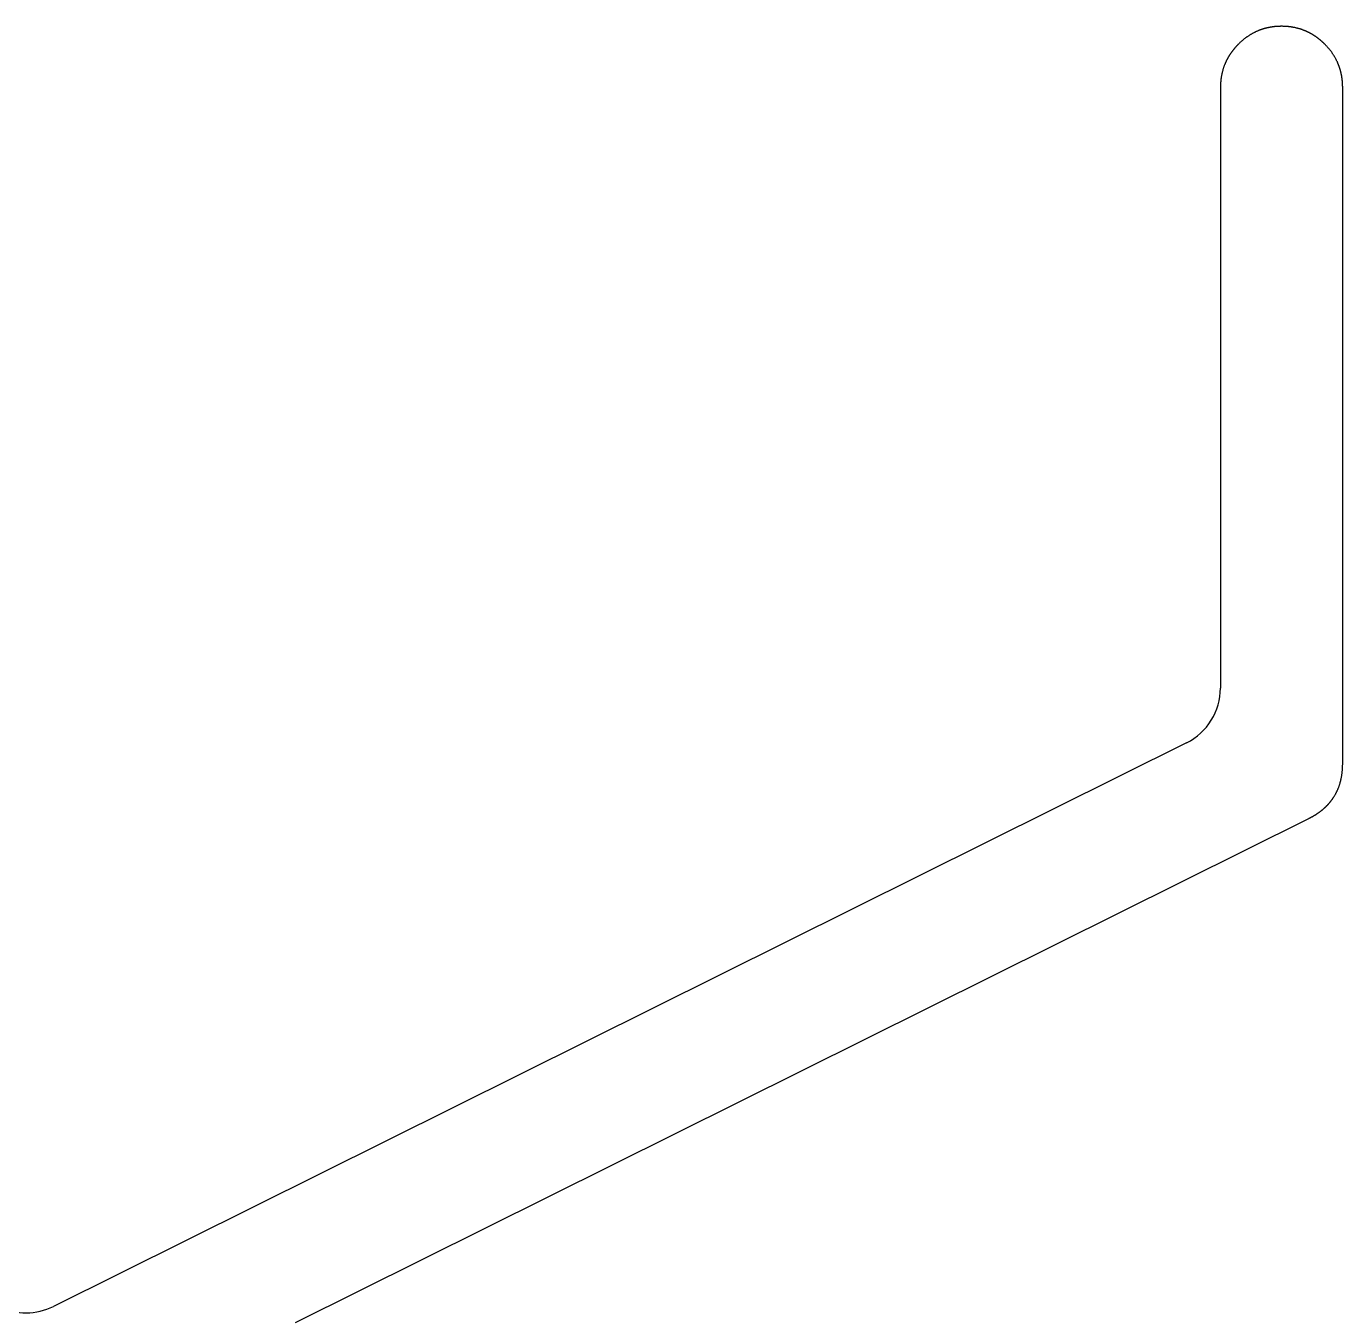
# Model space of a CAD drawing. Extents: x -174 to 104, y -42 to 61.
# Drawn here: x -35 to -13.46, y -23.52 to -2.38 of the extents above; entities that cross this region are included whole.
import ezdxf

# ---------------------------------------------------------------- set-up
doc = ezdxf.new("R2010")
doc.units = 0
doc.layers.add('BLACK', color=7, linetype='CONTINUOUS')

msp = doc.modelspace()

# ---------------------------------------------------------------- linework, layer by layer
at = {"layer": 'BLACK', "linetype": 'CONTINUOUS'}
for p, q in [((-15.063877, -2.58394), (-15.071035, -2.58953)), ((-15.056696, -2.578432), (-15.063877, -2.58394)), ((-15.049492, -2.573008), (-15.056696, -2.578432)), ((-15.042264, -2.567665), (-15.049492, -2.573008)), ((-15.035012, -2.562404), (-15.042264, -2.567665)), ((-15.027736, -2.557225), (-15.035012, -2.562404)), ((-15.020436, -2.552126), (-15.027736, -2.557225)), ((-15.013112, -2.547107), (-15.020436, -2.552126)), ((-15.005763, -2.542168), (-15.013112, -2.547107)), ((-14.99839, -2.537309), (-15.005763, -2.542168)), ((-14.990991, -2.532529), (-14.99839, -2.537309)), ((-14.983567, -2.527828), (-14.990991, -2.532529)), ((-14.976118, -2.523205), (-14.983567, -2.527828)), ((-14.968643, -2.518661), (-14.976118, -2.523205)), ((-14.961142, -2.514193), (-14.968643, -2.518661)), ((-14.953615, -2.509804), (-14.961142, -2.514193)), ((-14.946062, -2.505491), (-14.953615, -2.509804)), ((-14.938482, -2.501255), (-14.946062, -2.505491)), ((-14.930874, -2.497095), (-14.938482, -2.501255)), ((-14.92324, -2.493012), (-14.930874, -2.497095)), ((-14.915577, -2.489005), (-14.92324, -2.493012)), ((-14.907887, -2.485073), (-14.915577, -2.489005)), ((-14.900169, -2.481216), (-14.907887, -2.485073)), ((-14.892423, -2.477435), (-14.900169, -2.481216)), ((-14.884647, -2.473728), (-14.892423, -2.477435)), ((-14.876843, -2.470097), (-14.884647, -2.473728)), ((-14.869009, -2.466539), (-14.876843, -2.470097)), ((-14.861145, -2.463056), (-14.869009, -2.466539)), ((-14.853251, -2.459648), (-14.861145, -2.463056)), ((-14.845327, -2.456313), (-14.853251, -2.459648)), ((-14.841353, -2.454673), (-14.845327, -2.456313)), ((-14.837372, -2.453052), (-14.841353, -2.454673)), ((-14.833383, -2.451449), (-14.837372, -2.453052)), ((-14.829386, -2.449865), (-14.833383, -2.451449)), ((-14.825381, -2.448299), (-14.829386, -2.449865)), ((-14.821369, -2.446751), (-14.825381, -2.448299)), ((-14.817348, -2.445222), (-14.821369, -2.446751)), ((-14.813319, -2.443711), (-14.817348, -2.445222)), ((-14.809282, -2.442219), (-14.813319, -2.443711)), ((-14.805238, -2.440745), (-14.809282, -2.442219)), ((-14.801185, -2.439289), (-14.805238, -2.440745)), ((-14.797124, -2.437851), (-14.801185, -2.439289)), ((-14.793054, -2.436432), (-14.797124, -2.437851)), ((-14.788977, -2.435031), (-14.793054, -2.436432)), ((-14.784891, -2.433648), (-14.788977, -2.435031)), ((-14.780797, -2.432284), (-14.784891, -2.433648)), ((-14.776694, -2.430938), (-14.780797, -2.432284)), ((-14.772583, -2.42961), (-14.776694, -2.430938)), ((-14.768463, -2.428301), (-14.772583, -2.42961)), ((-14.764335, -2.42701), (-14.768463, -2.428301)), ((-14.760198, -2.425737), (-14.764335, -2.42701)), ((-14.756053, -2.424482), (-14.760198, -2.425737)), ((-14.751898, -2.423246), (-14.756053, -2.424482)), ((-14.747735, -2.422028), (-14.751898, -2.423246)), ((-14.743563, -2.420828), (-14.747735, -2.422028)), ((-14.739383, -2.419647), (-14.743563, -2.420828)), ((-14.735193, -2.418483), (-14.739383, -2.419647)), ((-14.730995, -2.417338), (-14.735193, -2.418483)), ((-14.726786, -2.416212), (-14.730995, -2.417338)), ((-14.72257, -2.415103), (-14.726786, -2.416212)), ((-14.718344, -2.414013), (-14.72257, -2.415103)), ((-14.71411, -2.412942), (-14.718344, -2.414013)), ((-14.709865, -2.411888), (-14.71411, -2.412942)), ((-14.705612, -2.410853), (-14.709865, -2.411888)), ((-14.701349, -2.409836), (-14.705612, -2.410853)), ((-14.697077, -2.408838), (-14.701349, -2.409836)), ((-14.692795, -2.407858), (-14.697077, -2.408838)), ((-14.688505, -2.406896), (-14.692795, -2.407858)), ((-14.684203, -2.405953), (-14.688505, -2.406896)), ((-14.679894, -2.405028), (-14.684203, -2.405953)), ((-14.675573, -2.404122), (-14.679894, -2.405028)), ((-14.671244, -2.403234), (-14.675573, -2.404122)), ((-14.666904, -2.402364), (-14.671244, -2.403234)), ((-14.662556, -2.401513), (-14.666904, -2.402364)), ((-14.658196, -2.40068), (-14.662556, -2.401513)), ((-14.653828, -2.399866), (-14.658196, -2.40068)), ((-14.649448, -2.399071), (-14.653828, -2.399866)), ((-14.64506, -2.398294), (-14.649448, -2.399071)), ((-14.64066, -2.397535), (-14.64506, -2.398294)), ((-14.636251, -2.396795), (-14.64066, -2.397535)), ((-14.631831, -2.396074), (-14.636251, -2.396795)), ((-14.627402, -2.395371), (-14.631831, -2.396074)), ((-14.622961, -2.394687), (-14.627402, -2.395371)), ((-14.618512, -2.394022), (-14.622961, -2.394687)), ((-14.61405, -2.393375), (-14.618512, -2.394022)), ((-14.60958, -2.392747), (-14.61405, -2.393375)), ((-14.605096, -2.392138), (-14.60958, -2.392747)), ((-14.600605, -2.391548), (-14.605096, -2.392138)), ((-14.596101, -2.390976), (-14.600605, -2.391548)), ((-14.591588, -2.390423), (-14.596101, -2.390976)), ((-14.587062, -2.389889), (-14.591588, -2.390423)), ((-14.582528, -2.389375), (-14.587062, -2.389889)), ((-14.57798, -2.388878), (-14.582528, -2.389375)), ((-14.573424, -2.388401), (-14.57798, -2.388878)), ((-14.568854, -2.387943), (-14.573424, -2.388401)), ((-14.564276, -2.387504), (-14.568854, -2.387943)), ((-14.559684, -2.387084), (-14.564276, -2.387504)), ((-14.555084, -2.386684), (-14.559684, -2.387084)), ((-14.550469, -2.386302), (-14.555084, -2.386684)), ((-14.545846, -2.385939), (-14.550469, -2.386302)), ((-14.541209, -2.385596), (-14.545846, -2.385939)), ((-14.536564, -2.385272), (-14.541209, -2.385596)), ((-14.531903, -2.384967), (-14.536564, -2.385272)), ((-14.527235, -2.384682), (-14.531903, -2.384967)), ((-14.522551, -2.384416), (-14.527235, -2.384682)), ((-14.517859, -2.384169), (-14.522551, -2.384416)), ((-14.513152, -2.383942), (-14.517859, -2.384169)), ((-14.508437, -2.383734), (-14.513152, -2.383942)), ((-14.503706, -2.383546), (-14.508437, -2.383734)), ((-14.498967, -2.383378), (-14.503706, -2.383546)), ((-14.494212, -2.383229), (-14.498967, -2.383378)), ((-14.489449, -2.3831), (-14.494212, -2.383229)), ((-14.48467, -2.38299), (-14.489449, -2.3831)), ((-14.479883, -2.382901), (-14.48467, -2.38299)), ((-14.475079, -2.382831), (-14.479883, -2.382901)), ((-14.470268, -2.382781), (-14.475079, -2.382831)), ((-14.465439, -2.382751), (-14.470268, -2.382781)), ((-14.460603, -2.382741), (-14.465439, -2.382751)), ((-14.452611, -2.382768), (-14.460603, -2.382741)), ((-14.443003, -2.382874), (-14.452611, -2.382768)), ((-14.433444, -2.383059), (-14.443003, -2.382874)), ((-14.423933, -2.383322), (-14.433444, -2.383059)), ((-14.414469, -2.383664), (-14.423933, -2.383322)), ((-14.405053, -2.384084), (-14.414469, -2.383664)), ((-14.395683, -2.384582), (-14.405053, -2.384084)), ((-14.386359, -2.385157), (-14.395683, -2.384582)), ((-14.377081, -2.385809), (-14.386359, -2.385157)), ((-14.367848, -2.386538), (-14.377081, -2.385809)), ((-14.35866, -2.387344), (-14.367848, -2.386538)), ((-14.349516, -2.388225), (-14.35866, -2.387344)), ((-14.340416, -2.389183), (-14.349516, -2.388225)), ((-14.331359, -2.390216), (-14.340416, -2.389183)), ((-14.322344, -2.391324), (-14.331359, -2.390216)), ((-14.313372, -2.392508), (-14.322344, -2.391324)), ((-14.304442, -2.393766), (-14.313372, -2.392508)), ((-14.295553, -2.395099), (-14.304442, -2.393766)), ((-14.286705, -2.396507), (-14.295553, -2.395099)), ((-14.277898, -2.397989), (-14.286705, -2.396507)), ((-14.269131, -2.399546), (-14.277898, -2.397989)), ((-14.260403, -2.401176), (-14.269131, -2.399546)), ((-14.251715, -2.40288), (-14.260403, -2.401176)), ((-14.243065, -2.404658), (-14.251715, -2.40288)), ((-14.234453, -2.40651), (-14.243065, -2.404658)), ((-14.22588, -2.408435), (-14.234453, -2.40651)), ((-14.217343, -2.410433), (-14.22588, -2.408435)), ((-14.208844, -2.412505), (-14.217343, -2.410433)), ((-14.200381, -2.414651), (-14.208844, -2.412505)), ((-14.191955, -2.416869), (-14.200381, -2.414651)), ((-14.183564, -2.419161), (-14.191955, -2.416869)), ((-14.175209, -2.421525), (-14.183564, -2.419161)), ((-14.166888, -2.423963), (-14.175209, -2.421525)), ((-14.158603, -2.426474), (-14.166888, -2.423963)), ((-14.150351, -2.429059), (-14.158603, -2.426474)), ((-14.142133, -2.431716), (-14.150351, -2.429059)), ((-14.133948, -2.434447), (-14.142133, -2.431716)), ((-14.125797, -2.437251), (-14.133948, -2.434447)), ((-14.117678, -2.440128), (-14.125797, -2.437251)), ((-14.109591, -2.443078), (-14.117678, -2.440128)), ((-14.101536, -2.446102), (-14.109591, -2.443078)), ((-14.093513, -2.4492), (-14.101536, -2.446102)), ((-14.085521, -2.452371), (-14.093513, -2.4492)), ((-14.07756, -2.455617), (-14.085521, -2.452371)), ((-14.073591, -2.457267), (-14.07756, -2.455617)), ((-14.069629, -2.458936), (-14.073591, -2.457267)), ((-14.065675, -2.460623), (-14.069629, -2.458936)), ((-14.061728, -2.462329), (-14.065675, -2.460623)), ((-14.057789, -2.464054), (-14.061728, -2.462329)), ((-14.053858, -2.465797), (-14.057789, -2.464054)), ((-14.049933, -2.467558), (-14.053858, -2.465797)), ((-14.046016, -2.469339), (-14.049933, -2.467558)), ((-14.042106, -2.471138), (-14.046016, -2.469339)), ((-14.038204, -2.472955), (-14.042106, -2.471138)), ((-14.034308, -2.474792), (-14.038204, -2.472955)), ((-14.030421, -2.476647), (-14.034308, -2.474792)), ((-14.026539, -2.478521), (-14.030421, -2.476647)), ((-14.022666, -2.480414), (-14.026539, -2.478521)), ((-14.018799, -2.482325), (-14.022666, -2.480414)), ((-14.014939, -2.484256), (-14.018799, -2.482325)), ((-14.011086, -2.486205), (-14.014939, -2.484256)), ((-14.00724, -2.488173), (-14.011086, -2.486205)), ((-14.003401, -2.49016), (-14.00724, -2.488173)), ((-13.999569, -2.492166), (-14.003401, -2.49016)), ((-13.995744, -2.494192), (-13.999569, -2.492166)), ((-13.991926, -2.496236), (-13.995744, -2.494192)), ((-13.988113, -2.498299), (-13.991926, -2.496236)), ((-13.984309, -2.500381), (-13.988113, -2.498299)), ((-13.98051, -2.502483), (-13.984309, -2.500381)), ((-13.976719, -2.504603), (-13.98051, -2.502483)), ((-13.972933, -2.506744), (-13.976719, -2.504603)), ((-13.969156, -2.508903), (-13.972933, -2.506744)), ((-13.965383, -2.511082), (-13.969156, -2.508903)), ((-13.961618, -2.513279), (-13.965383, -2.511082)), ((-13.957859, -2.515497), (-13.961618, -2.513279)), ((-13.954107, -2.517733), (-13.957859, -2.515497)), ((-13.950361, -2.51999), (-13.954107, -2.517733)), ((-13.946622, -2.522265), (-13.950361, -2.51999)), ((-13.942888, -2.524561), (-13.946622, -2.522265)), ((-13.939162, -2.526875), (-13.942888, -2.524561)), ((-13.93544, -2.52921), (-13.939162, -2.526875)), ((-13.931727, -2.531564), (-13.93544, -2.52921)), ((-13.928018, -2.533939), (-13.931727, -2.531564)), ((-13.924317, -2.536332), (-13.928018, -2.533939)), ((-13.920621, -2.538746), (-13.924317, -2.536332)), ((-13.916932, -2.541179), (-13.920621, -2.538746)), ((-13.913248, -2.543633), (-13.916932, -2.541179)), ((-13.909572, -2.546106), (-13.913248, -2.543633)), ((-13.9059, -2.5486), (-13.909572, -2.546106)), ((-13.902236, -2.551113), (-13.9059, -2.5486)), ((-13.898576, -2.553648), (-13.902236, -2.551113)), ((-13.894924, -2.556201), (-13.898576, -2.553648)), ((-13.891276, -2.558776), (-13.894924, -2.556201)), ((-13.887636, -2.56137), (-13.891276, -2.558776)), ((-13.884, -2.563986), (-13.887636, -2.56137)), ((-13.880372, -2.56662), (-13.884, -2.563986)), ((-13.876747, -2.569277), (-13.880372, -2.56662)), ((-13.873131, -2.571953), (-13.876747, -2.569277)), ((-13.869518, -2.57465), (-13.873131, -2.571953)), ((-13.865914, -2.577367), (-13.869518, -2.57465)), ((-13.862313, -2.580107), (-13.865914, -2.577367)), ((-13.85872, -2.582865), (-13.862313, -2.580107)), ((-13.85513, -2.585646), (-13.85872, -2.582865)), ((-15.274067, -2.798885), (-15.276724, -2.80251)), ((-15.271391, -2.795269), (-15.274067, -2.798885)), ((-15.268694, -2.791656), (-15.271391, -2.795269)), ((-15.265977, -2.788052), (-15.268694, -2.791656)), ((-15.263237, -2.784451), (-15.265977, -2.788052)), ((-15.260479, -2.780858), (-15.263237, -2.784451)), ((-15.257698, -2.777268), (-15.260479, -2.780858)), ((-15.254898, -2.773687), (-15.257698, -2.777268)), ((-15.252075, -2.770109), (-15.254898, -2.773687)), ((-15.249233, -2.766538), (-15.252075, -2.770109)), ((-15.246368, -2.762972), (-15.249233, -2.766538)), ((-15.243484, -2.759413), (-15.246368, -2.762972)), ((-15.240577, -2.755858), (-15.243484, -2.759413)), ((-15.23765, -2.75231), (-15.240577, -2.755858)), ((-15.2347, -2.748766), (-15.23765, -2.75231)), ((-15.23173, -2.74523), (-15.2347, -2.748766)), ((-15.228737, -2.741697), (-15.23173, -2.74523)), ((-15.225725, -2.738172), (-15.228737, -2.741697)), ((-15.222688, -2.73465), (-15.225725, -2.738172)), ((-15.219632, -2.731136), (-15.222688, -2.73465)), ((-15.216553, -2.727625), (-15.219632, -2.731136)), ((-15.213453, -2.724122), (-15.216553, -2.727625)), ((-15.21033, -2.720622), (-15.213453, -2.724122)), ((-15.207186, -2.71713), (-15.21033, -2.720622)), ((-15.204018, -2.713641), (-15.207186, -2.71713)), ((-15.200831, -2.71016), (-15.204018, -2.713641)), ((-15.197619, -2.706682), (-15.200831, -2.71016)), ((-15.194387, -2.703212), (-15.197619, -2.706682)), ((-15.19113, -2.699744), (-15.194387, -2.703212)), ((-15.187854, -2.696285), (-15.19113, -2.699744)), ((-15.184552, -2.692828), (-15.187854, -2.696285)), ((-15.18123, -2.68938), (-15.184552, -2.692828)), ((-15.177883, -2.685934), (-15.18123, -2.68938)), ((-15.174516, -2.682496), (-15.177883, -2.685934)), ((-15.171123, -2.679061), (-15.174516, -2.682496)), ((-15.16771, -2.675634), (-15.171123, -2.679061)), ((-15.16204, -2.670002), (-15.16771, -2.675634)), ((-15.155171, -2.663283), (-15.16204, -2.670002)), ((-15.148281, -2.656655), (-15.155171, -2.663283)), ((-15.141369, -2.650116), (-15.148281, -2.656655)), ((-15.134436, -2.643666), (-15.141369, -2.650116)), ((-15.12748, -2.637304), (-15.134436, -2.643666)), ((-15.120503, -2.631031), (-15.12748, -2.637304)), ((-15.113503, -2.624845), (-15.120503, -2.631031)), ((-15.106482, -2.618745), (-15.113503, -2.624845)), ((-15.099438, -2.612732), (-15.106482, -2.618745)), ((-15.092371, -2.606804), (-15.099438, -2.612732)), ((-15.085282, -2.600962), (-15.092371, -2.606804)), ((-15.07817, -2.595204), (-15.085282, -2.600962)), ((-15.071035, -2.58953), (-15.07817, -2.595204)), ((-13.851549, -2.588446), (-13.85513, -2.585646)), ((-13.847971, -2.591269), (-13.851549, -2.588446)), ((-13.8444, -2.594111), (-13.847971, -2.591269)), ((-13.840834, -2.596976), (-13.8444, -2.594111)), ((-13.837275, -2.59986), (-13.840834, -2.596976)), ((-13.83372, -2.602767), (-13.837275, -2.59986)), ((-13.830172, -2.605694), (-13.83372, -2.602767)), ((-13.826628, -2.608644), (-13.830172, -2.605694)), ((-13.823092, -2.611614), (-13.826628, -2.608644)), ((-13.819559, -2.614607), (-13.823092, -2.611614)), ((-13.816034, -2.617619), (-13.819559, -2.614607)), ((-13.812512, -2.620656), (-13.816034, -2.617619)), ((-13.808998, -2.623712), (-13.812512, -2.620656)), ((-13.805487, -2.626791), (-13.808998, -2.623712)), ((-13.801984, -2.629891), (-13.805487, -2.626791)), ((-13.798484, -2.633014), (-13.801984, -2.629891)), ((-13.794992, -2.636158), (-13.798484, -2.633014)), ((-13.791503, -2.639326), (-13.794992, -2.636158)), ((-13.788022, -2.642513), (-13.791503, -2.639326)), ((-13.784544, -2.645725), (-13.788022, -2.642513)), ((-13.781074, -2.648957), (-13.784544, -2.645725)), ((-13.777606, -2.652214), (-13.781074, -2.648957)), ((-13.774147, -2.65549), (-13.777606, -2.652214)), ((-13.77069, -2.658792), (-13.774147, -2.65549)), ((-13.767242, -2.662114), (-13.77069, -2.658792)), ((-13.763796, -2.665461), (-13.767242, -2.662114)), ((-13.760358, -2.668828), (-13.763796, -2.665461)), ((-13.756923, -2.672221), (-13.760358, -2.668828)), ((-13.753496, -2.675634), (-13.756923, -2.672221)), ((-13.747865, -2.681304), (-13.753496, -2.675634)), ((-13.741146, -2.688172), (-13.747865, -2.681304)), ((-13.734517, -2.695062), (-13.741146, -2.688172)), ((-13.727978, -2.701974), (-13.734517, -2.695062)), ((-13.721529, -2.708907), (-13.727978, -2.701974)), ((-13.715167, -2.715863), (-13.721529, -2.708907)), ((-13.708894, -2.72284), (-13.715167, -2.715863)), ((-13.702707, -2.72984), (-13.708894, -2.72284)), ((-13.696608, -2.736862), (-13.702707, -2.72984)), ((-13.690594, -2.743906), (-13.696608, -2.736862)), ((-13.684667, -2.750973), (-13.690594, -2.743906)), ((-13.678824, -2.758062), (-13.684667, -2.750973)), ((-13.673066, -2.765174), (-13.678824, -2.758062)), ((-13.667392, -2.772309), (-13.673066, -2.765174)), ((-13.661802, -2.779466), (-13.667392, -2.772309)), ((-13.656295, -2.786648), (-13.661802, -2.779466)), ((-13.65087, -2.793852), (-13.656295, -2.786648)), ((-13.645527, -2.80108), (-13.65087, -2.793852)), ((-15.390973, -3.007659), (-15.394144, -3.015651)), ((-15.387727, -2.999698), (-15.390973, -3.007659)), ((-15.386077, -2.995729), (-15.387727, -2.999698)), ((-15.384408, -2.991767), (-15.386077, -2.995729)), ((-15.382721, -2.987813), (-15.384408, -2.991767)), ((-15.381015, -2.983866), (-15.382721, -2.987813)), ((-15.37929, -2.979927), (-15.381015, -2.983866)), ((-15.377547, -2.975996), (-15.37929, -2.979927)), ((-15.375786, -2.972071), (-15.377547, -2.975996)), ((-15.374005, -2.968154), (-15.375786, -2.972071)), ((-15.372206, -2.964244), (-15.374005, -2.968154)), ((-15.370389, -2.960342), (-15.372206, -2.964244)), ((-15.368552, -2.956446), (-15.370389, -2.960342)), ((-15.366697, -2.952559), (-15.368552, -2.956446)), ((-15.364823, -2.948677), (-15.366697, -2.952559)), ((-15.36293, -2.944804), (-15.364823, -2.948677)), ((-15.361019, -2.940937), (-15.36293, -2.944804)), ((-15.359088, -2.937077), (-15.361019, -2.940937)), ((-15.357139, -2.933224), (-15.359088, -2.937077)), ((-15.355171, -2.929378), (-15.357139, -2.933224)), ((-15.353184, -2.925539), (-15.355171, -2.929378)), ((-15.351178, -2.921707), (-15.353184, -2.925539)), ((-15.349152, -2.917882), (-15.351178, -2.921707)), ((-15.347108, -2.914064), (-15.349152, -2.917882)), ((-15.345045, -2.910251), (-15.347108, -2.914064)), ((-15.342963, -2.906447), (-15.345045, -2.910251)), ((-15.340861, -2.902648), (-15.342963, -2.906447)), ((-15.338741, -2.898857), (-15.340861, -2.902648)), ((-15.3366, -2.895071), (-15.338741, -2.898857)), ((-15.334441, -2.891294), (-15.3366, -2.895071)), ((-15.332262, -2.887521), (-15.334441, -2.891294)), ((-15.330065, -2.883756), (-15.332262, -2.887521)), ((-15.327847, -2.879997), (-15.330065, -2.883756)), ((-15.325611, -2.876245), (-15.327847, -2.879997)), ((-15.323354, -2.872499), (-15.325611, -2.876245)), ((-15.321079, -2.86876), (-15.323354, -2.872499)), ((-15.318783, -2.865026), (-15.321079, -2.86876)), ((-15.316469, -2.8613), (-15.318783, -2.865026)), ((-15.314134, -2.857578), (-15.316469, -2.8613)), ((-15.31178, -2.853865), (-15.314134, -2.857578)), ((-15.309405, -2.850156), (-15.31178, -2.853865)), ((-15.307012, -2.846455), (-15.309405, -2.850156)), ((-15.304598, -2.842759), (-15.307012, -2.846455)), ((-15.302165, -2.83907), (-15.304598, -2.842759)), ((-15.299711, -2.835386), (-15.302165, -2.83907)), ((-15.297238, -2.83171), (-15.299711, -2.835386)), ((-15.294744, -2.828038), (-15.297238, -2.83171)), ((-15.292231, -2.824374), (-15.294744, -2.828038)), ((-15.289696, -2.820714), (-15.292231, -2.824374)), ((-15.287143, -2.817062), (-15.289696, -2.820714)), ((-15.284568, -2.813414), (-15.287143, -2.817062)), ((-15.281974, -2.809774), (-15.284568, -2.813414)), ((-15.279358, -2.806138), (-15.281974, -2.809774)), ((-15.276724, -2.80251), (-15.279358, -2.806138)), ((-13.640267, -2.808332), (-13.645527, -2.80108)), ((-13.635087, -2.815608), (-13.640267, -2.808332)), ((-13.629988, -2.822908), (-13.635087, -2.815608)), ((-13.624969, -2.830232), (-13.629988, -2.822908)), ((-13.620031, -2.837581), (-13.624969, -2.830232)), ((-13.615172, -2.844954), (-13.620031, -2.837581)), ((-13.610392, -2.852353), (-13.615172, -2.844954)), ((-13.60569, -2.859777), (-13.610392, -2.852353)), ((-13.601067, -2.867226), (-13.60569, -2.859777)), ((-13.596523, -2.874701), (-13.601067, -2.867226)), ((-13.592056, -2.882202), (-13.596523, -2.874701)), ((-13.587666, -2.889729), (-13.592056, -2.882202)), ((-13.583353, -2.897283), (-13.587666, -2.889729)), ((-13.579117, -2.904863), (-13.583353, -2.897283)), ((-13.574958, -2.91247), (-13.579117, -2.904863)), ((-13.570874, -2.920105), (-13.574958, -2.91247)), ((-13.566867, -2.927767), (-13.570874, -2.920105)), ((-13.562935, -2.935457), (-13.566867, -2.927767)), ((-13.559078, -2.943175), (-13.562935, -2.935457)), ((-13.555297, -2.950922), (-13.559078, -2.943175)), ((-13.55159, -2.958697), (-13.555297, -2.950922)), ((-13.547959, -2.966502), (-13.55159, -2.958697)), ((-13.544401, -2.974336), (-13.547959, -2.966502)), ((-13.540918, -2.982199), (-13.544401, -2.974336)), ((-13.53751, -2.990093), (-13.540918, -2.982199)), ((-13.534175, -2.998017), (-13.53751, -2.990093)), ((-13.532535, -3.001991), (-13.534175, -2.998017)), ((-13.530914, -3.005972), (-13.532535, -3.001991)), ((-13.529311, -3.009961), (-13.530914, -3.005972)), ((-13.527727, -3.013958), (-13.529311, -3.009961)), ((-13.526161, -3.017963), (-13.527727, -3.013958)), ((-15.449578, -3.22658), (-15.450836, -3.23551)), ((-15.448245, -3.217691), (-15.449578, -3.22658)), ((-15.446837, -3.208843), (-15.448245, -3.217691)), ((-15.445355, -3.200036), (-15.446837, -3.208843)), ((-15.443798, -3.191269), (-15.445355, -3.200036)), ((-15.442168, -3.182541), (-15.443798, -3.191269)), ((-15.440464, -3.173853), (-15.442168, -3.182541)), ((-15.438686, -3.165203), (-15.440464, -3.173853)), ((-15.436834, -3.156591), (-15.438686, -3.165203)), ((-15.434909, -3.148018), (-15.436834, -3.156591)), ((-15.432911, -3.139481), (-15.434909, -3.148018)), ((-15.430839, -3.130982), (-15.432911, -3.139481)), ((-15.428693, -3.122519), (-15.430839, -3.130982)), ((-15.426475, -3.114093), (-15.428693, -3.122519)), ((-15.424183, -3.105702), (-15.426475, -3.114093)), ((-15.421819, -3.097347), (-15.424183, -3.105702)), ((-15.419381, -3.089026), (-15.421819, -3.097347)), ((-15.41687, -3.080741), (-15.419381, -3.089026)), ((-15.414285, -3.072489), (-15.41687, -3.080741)), ((-15.411628, -3.064271), (-15.414285, -3.072489)), ((-15.408897, -3.056086), (-15.411628, -3.064271)), ((-15.406093, -3.047935), (-15.408897, -3.056086)), ((-15.403216, -3.039816), (-15.406093, -3.047935)), ((-15.400266, -3.031729), (-15.403216, -3.039816)), ((-15.397242, -3.023674), (-15.400266, -3.031729)), ((-15.394144, -3.015651), (-15.397242, -3.023674)), ((-13.524613, -3.021976), (-13.526161, -3.017963)), ((-13.523084, -3.025997), (-13.524613, -3.021976)), ((-13.521573, -3.030025), (-13.523084, -3.025997)), ((-13.520081, -3.034062), (-13.521573, -3.030025)), ((-13.518606, -3.038106), (-13.520081, -3.034062)), ((-13.517151, -3.04216), (-13.518606, -3.038106)), ((-13.515713, -3.04622), (-13.517151, -3.04216)), ((-13.514294, -3.05029), (-13.515713, -3.04622)), ((-13.512893, -3.054367), (-13.514294, -3.05029)), ((-13.51151, -3.058454), (-13.512893, -3.054367)), ((-13.510146, -3.062548), (-13.51151, -3.058454)), ((-13.5088, -3.066651), (-13.510146, -3.062548)), ((-13.507472, -3.070761), (-13.5088, -3.066651)), ((-13.506163, -3.074882), (-13.507472, -3.070761)), ((-13.504872, -3.079009), (-13.506163, -3.074882)), ((-13.503599, -3.083147), (-13.504872, -3.079009)), ((-13.502344, -3.087292), (-13.503599, -3.083147)), ((-13.501108, -3.091446), (-13.502344, -3.087292)), ((-13.49989, -3.095609), (-13.501108, -3.091446)), ((-13.49869, -3.099781), (-13.49989, -3.095609)), ((-13.497509, -3.103961), (-13.49869, -3.099781)), ((-13.496345, -3.108152), (-13.497509, -3.103961)), ((-13.4952, -3.11235), (-13.496345, -3.108152)), ((-13.494074, -3.116558), (-13.4952, -3.11235)), ((-13.492965, -3.120774), (-13.494074, -3.116558)), ((-13.491875, -3.125), (-13.492965, -3.120774)), ((-13.490804, -3.129235), (-13.491875, -3.125)), ((-13.48975, -3.133479), (-13.490804, -3.129235)), ((-13.488715, -3.137732), (-13.48975, -3.133479)), ((-13.487698, -3.141996), (-13.488715, -3.137732)), ((-13.4867, -3.146267), (-13.487698, -3.141996)), ((-13.48572, -3.150549), (-13.4867, -3.146267)), ((-13.484758, -3.15484), (-13.48572, -3.150549)), ((-13.483815, -3.159141), (-13.484758, -3.15484)), ((-13.48289, -3.163451), (-13.483815, -3.159141)), ((-13.481984, -3.167771), (-13.48289, -3.163451)), ((-13.481096, -3.1721), (-13.481984, -3.167771)), ((-13.480226, -3.17644), (-13.481096, -3.1721)), ((-13.479375, -3.180788), (-13.480226, -3.17644)), ((-13.478542, -3.185149), (-13.479375, -3.180788)), ((-13.477728, -3.189516), (-13.478542, -3.185149)), ((-13.476933, -3.193897), (-13.477728, -3.189516)), ((-13.476156, -3.198284), (-13.476933, -3.193897)), ((-13.475397, -3.202685), (-13.476156, -3.198284)), ((-13.474657, -3.207093), (-13.475397, -3.202685)), ((-13.473936, -3.211513), (-13.474657, -3.207093)), ((-13.473233, -3.215942), (-13.473936, -3.211513)), ((-13.472549, -3.220383), (-13.473233, -3.215942)), ((-13.471884, -3.224832), (-13.472549, -3.220383)), ((-13.471237, -3.229294), (-13.471884, -3.224832)), ((-13.470609, -3.233764), (-13.471237, -3.229294)), ((-15.460576, -3.374749), (-15.460603, -3.382741)), ((-15.460603, -3.382741), (-15.460603, -13.213736)), ((-15.46047, -3.365141), (-15.460576, -3.374749)), ((-15.460285, -3.355582), (-15.46047, -3.365141)), ((-15.460022, -3.346071), (-15.460285, -3.355582)), ((-15.45968, -3.336607), (-15.460022, -3.346071)), ((-15.45926, -3.327191), (-15.45968, -3.336607)), ((-15.458762, -3.317821), (-15.45926, -3.327191)), ((-15.458187, -3.308497), (-15.458762, -3.317821)), ((-15.457535, -3.299219), (-15.458187, -3.308497)), ((-15.456806, -3.289986), (-15.457535, -3.299219)), ((-15.456, -3.280798), (-15.456806, -3.289986)), ((-15.455119, -3.271654), (-15.456, -3.280798)), ((-15.454161, -3.262554), (-15.455119, -3.271654)), ((-15.453128, -3.253497), (-15.454161, -3.262554)), ((-15.45202, -3.244482), (-15.453128, -3.253497)), ((-15.450836, -3.23551), (-15.45202, -3.244482)), ((-13.47, -3.238248), (-13.470609, -3.233764)), ((-13.46941, -3.242739), (-13.47, -3.238248)), ((-13.468838, -3.247243), (-13.46941, -3.242739)), ((-13.468285, -3.251756), (-13.468838, -3.247243)), ((-13.467751, -3.256282), (-13.468285, -3.251756)), ((-13.467237, -3.260816), (-13.467751, -3.256282)), ((-13.46674, -3.265364), (-13.467237, -3.260816)), ((-13.466263, -3.26992), (-13.46674, -3.265364)), ((-13.465805, -3.27449), (-13.466263, -3.26992)), ((-13.465366, -3.279068), (-13.465805, -3.27449)), ((-13.464946, -3.28366), (-13.465366, -3.279068)), ((-13.464546, -3.28826), (-13.464946, -3.28366)), ((-13.464164, -3.292875), (-13.464546, -3.28826)), ((-13.463801, -3.297498), (-13.464164, -3.292875)), ((-13.463458, -3.302135), (-13.463801, -3.297498)), ((-13.463134, -3.306781), (-13.463458, -3.302135)), ((-13.462829, -3.311441), (-13.463134, -3.306781)), ((-13.462544, -3.316109), (-13.462829, -3.311441)), ((-13.462278, -3.320793), (-13.462544, -3.316109)), ((-13.462031, -3.325485), (-13.462278, -3.320793)), ((-13.461804, -3.330192), (-13.462031, -3.325485)), ((-13.461596, -3.334907), (-13.461804, -3.330192)), ((-13.461408, -3.339638), (-13.461596, -3.334907)), ((-13.46124, -3.344377), (-13.461408, -3.339638)), ((-13.461091, -3.349132), (-13.46124, -3.344377)), ((-13.460962, -3.353895), (-13.461091, -3.349132)), ((-13.460852, -3.358674), (-13.460962, -3.353895)), ((-13.460763, -3.363461), (-13.460852, -3.358674)), ((-13.460693, -3.368265), (-13.460763, -3.363461)), ((-13.460643, -3.373076), (-13.460693, -3.368265)), ((-13.460613, -3.377905), (-13.460643, -3.373076)), ((-13.460603, -3.382741), (-13.460613, -3.377905)), ((-13.460603, -14.452472), (-13.460603, -3.382741)), ((-16.015116, -14.109025), (-34.554514, -23.334064)), ((-13.476047, -14.649635), (-13.474576, -14.640457)), ((-13.474576, -14.640457), (-13.473177, -14.631216)), ((-13.473177, -14.631216), (-13.471849, -14.621913)), ((-13.471849, -14.621913), (-13.470592, -14.612546)), ((-13.470592, -14.612546), (-13.469408, -14.603115)), ((-13.469408, -14.603115), (-13.468297, -14.593619)), ((-13.468297, -14.593619), (-13.467258, -14.584059)), ((-13.467258, -14.584059), (-13.466293, -14.574433)), ((-13.466293, -14.574433), (-13.465402, -14.56474)), ((-13.465402, -14.56474), (-13.464585, -14.55498)), ((-13.464585, -14.55498), (-13.463843, -14.545153)), ((-13.463843, -14.545153), (-13.463176, -14.535258)), ((-13.463176, -14.535258), (-13.462584, -14.525293)), ((-13.462584, -14.525293), (-13.462069, -14.515259)), ((-13.462069, -14.515259), (-13.46163, -14.505156)), ((-13.46163, -14.505156), (-13.461269, -14.494981)), ((-13.461269, -14.494981), (-13.460985, -14.484735)), ((-13.460985, -14.484735), (-13.460779, -14.474417)), ((-13.460779, -14.474417), (-13.460651, -14.464026)), ((-13.460651, -14.464026), (-13.460603, -14.453562)), ((-13.460603, -14.453562), (-13.460603, -14.452472)), ((-13.5384, -14.868273), (-13.535162, -14.86052)), ((-13.535162, -14.86052), (-13.531991, -14.852718)), ((-13.531991, -14.852718), (-13.528885, -14.844867)), ((-13.528885, -14.844867), (-13.525847, -14.836967)), ((-13.525847, -14.836967), (-13.522875, -14.829017)), ((-13.522875, -14.829017), (-13.519969, -14.821016)), ((-13.519969, -14.821016), (-13.51713, -14.812965)), ((-13.51713, -14.812965), (-13.514358, -14.804862)), ((-13.514358, -14.804862), (-13.511653, -14.796707)), ((-13.511653, -14.796707), (-13.509014, -14.7885)), ((-13.509014, -14.7885), (-13.506443, -14.78024)), ((-13.506443, -14.78024), (-13.503939, -14.771926)), ((-13.503939, -14.771926), (-13.501502, -14.763559)), ((-13.501502, -14.763559), (-13.499133, -14.755137)), ((-13.499133, -14.755137), (-13.496832, -14.74666)), ((-13.496832, -14.74666), (-13.494598, -14.738128)), ((-13.494598, -14.738128), (-13.492433, -14.72954)), ((-13.492433, -14.72954), (-13.490335, -14.720895)), ((-13.490335, -14.720895), (-13.488307, -14.712193)), ((-13.488307, -14.712193), (-13.486347, -14.703434)), ((-13.486347, -14.703434), (-13.484456, -14.694616)), ((-13.484456, -14.694616), (-13.482634, -14.68574)), ((-13.482634, -14.68574), (-13.480883, -14.676804)), ((-13.480883, -14.676804), (-13.4792, -14.667808)), ((-13.4792, -14.667808), (-13.477588, -14.658752)), ((-13.477588, -14.658752), (-13.476047, -14.649635)), ((-13.666877, -15.08023), (-13.664224, -15.077)), ((-13.664224, -15.077), (-13.66159, -15.073759)), ((-13.66159, -15.073759), (-13.658973, -15.07051)), ((-13.658973, -15.07051), (-13.656374, -15.06725)), ((-13.656374, -15.06725), (-13.653794, -15.063982)), ((-13.653794, -15.063982), (-13.651231, -15.060703)), ((-13.651231, -15.060703), (-13.648686, -15.057415)), ((-13.648686, -15.057415), (-13.646158, -15.054116)), ((-13.646158, -15.054116), (-13.643649, -15.050809)), ((-13.643649, -15.050809), (-13.641157, -15.047491)), ((-13.641157, -15.047491), (-13.638683, -15.044163)), ((-13.638683, -15.044163), (-13.636226, -15.040826)), ((-13.636226, -15.040826), (-13.633787, -15.037479)), ((-13.633787, -15.037479), (-13.631365, -15.034121)), ((-13.631365, -15.034121), (-13.628961, -15.030754)), ((-13.628961, -15.030754), (-13.626574, -15.027377)), ((-13.626574, -15.027377), (-13.624205, -15.02399)), ((-13.624205, -15.02399), (-13.621852, -15.020592)), ((-13.621852, -15.020592), (-13.619518, -15.017185)), ((-13.619518, -15.017185), (-13.6172, -15.013767)), ((-13.6172, -15.013767), (-13.6149, -15.010339)), ((-13.6149, -15.010339), (-13.612617, -15.006901)), ((-13.612617, -15.006901), (-13.610352, -15.003453)), ((-13.610352, -15.003453), (-13.608103, -14.999995)), ((-13.608103, -14.999995), (-13.605872, -14.996526)), ((-13.605872, -14.996526), (-13.603658, -14.993046)), ((-13.603658, -14.993046), (-13.60146, -14.989557)), ((-13.60146, -14.989557), (-13.59928, -14.986057)), ((-13.59928, -14.986057), (-13.594971, -14.979025)), ((-13.594971, -14.979025), (-13.59073, -14.971951)), ((-13.59073, -14.971951), (-13.586556, -14.964835)), ((-13.586556, -14.964835), (-13.58245, -14.957675)), ((-13.58245, -14.957675), (-13.578412, -14.950472)), ((-13.578412, -14.950472), (-13.57444, -14.943226)), ((-13.57444, -14.943226), (-13.570536, -14.935935)), ((-13.570536, -14.935935), (-13.566699, -14.9286)), ((-13.566699, -14.9286), (-13.562928, -14.92122)), ((-13.562928, -14.92122), (-13.559225, -14.913795)), ((-13.559225, -14.913795), (-13.555587, -14.906325)), ((-13.555587, -14.906325), (-13.552017, -14.898808)), ((-13.552017, -14.898808), (-13.548513, -14.891245)), ((-13.548513, -14.891245), (-13.545076, -14.883635)), ((-13.545076, -14.883635), (-13.541705, -14.875978)), ((-13.541705, -14.875978), (-13.5384, -14.868273)), ((-13.917403, -15.293854), (-13.913241, -15.291298)), ((-13.913241, -15.291298), (-13.909098, -15.28873)), ((-13.909098, -15.28873), (-13.904982, -15.286156)), ((-13.904982, -15.286156), (-13.900886, -15.28357)), ((-13.900886, -15.28357), (-13.896817, -15.280978)), ((-13.896817, -15.280978), (-13.892766, -15.278374)), ((-13.892766, -15.278374), (-13.888743, -15.275763)), ((-13.888743, -15.275763), (-13.884738, -15.273141)), ((-13.884738, -15.273141), (-13.88076, -15.270513)), ((-13.88076, -15.270513), (-13.8768, -15.267872)), ((-13.8768, -15.267872), (-13.872867, -15.265225)), ((-13.872867, -15.265225), (-13.868953, -15.262567)), ((-13.868953, -15.262567), (-13.865065, -15.259902)), ((-13.865065, -15.259902), (-13.861195, -15.257226)), ((-13.861195, -15.257226), (-13.857351, -15.254543)), ((-13.857351, -15.254543), (-13.853526, -15.251849)), ((-13.853526, -15.251849), (-13.849726, -15.249148)), ((-13.849726, -15.249148), (-13.845944, -15.246436)), ((-13.845944, -15.246436), (-13.842188, -15.243717)), ((-13.842188, -15.243717), (-13.83845, -15.240987)), ((-13.83845, -15.240987), (-13.834737, -15.23825)), ((-13.834737, -15.23825), (-13.831043, -15.235502)), ((-13.831043, -15.235502), (-13.827373, -15.232747)), ((-13.827373, -15.232747), (-13.823721, -15.229981)), ((-13.823721, -15.229981), (-13.820094, -15.227208)), ((-13.820094, -15.227208), (-13.816485, -15.224425)), ((-13.816485, -15.224425), (-13.8129, -15.221634)), ((-13.8129, -15.221634), (-13.809333, -15.218832)), ((-13.809333, -15.218832), (-13.80579, -15.216024)), ((-13.80579, -15.216024), (-13.802265, -15.213204)), ((-13.802265, -15.213204), (-13.798764, -15.210378)), ((-13.798764, -15.210378), (-13.795281, -15.20754)), ((-13.795281, -15.20754), (-13.791822, -15.204696)), ((-13.791822, -15.204696), (-13.78838, -15.201841)), ((-13.78838, -15.201841), (-13.784961, -15.198979)), ((-13.784961, -15.198979), (-13.781561, -15.196105)), ((-13.781561, -15.196105), (-13.778183, -15.193225)), ((-13.778183, -15.193225), (-13.774823, -15.190334)), ((-13.774823, -15.190334), (-13.771486, -15.187436)), ((-13.771486, -15.187436), (-13.768166, -15.184527)), ((-13.768166, -15.184527), (-13.764869, -15.181611)), ((-13.764869, -15.181611), (-13.76159, -15.178684)), ((-13.76159, -15.178684), (-13.758333, -15.17575)), ((-13.758333, -15.17575), (-13.755093, -15.172805)), ((-13.755093, -15.172805), (-13.751876, -15.169853)), ((-13.751876, -15.169853), (-13.748676, -15.16689)), ((-13.748676, -15.16689), (-13.745498, -15.163919)), ((-13.745498, -15.163919), (-13.742338, -15.160938)), ((-13.742338, -15.160938), (-13.739199, -15.15795)), ((-13.739199, -15.15795), (-13.736078, -15.154951)), ((-13.736078, -15.154951), (-13.732978, -15.151944)), ((-13.732978, -15.151944), (-13.729895, -15.148927)), ((-13.729895, -15.148927), (-13.726834, -15.145902)), ((-13.726834, -15.145902), (-13.72379, -15.142867)), ((-13.72379, -15.142867), (-13.720767, -15.139824)), ((-13.720767, -15.139824), (-13.717761, -15.13677)), ((-13.717761, -15.13677), (-13.714776, -15.133708)), ((-13.714776, -15.133708), (-13.711809, -15.130636)), ((-13.711809, -15.130636), (-13.708862, -15.127556)), ((-13.708862, -15.127556), (-13.705932, -15.124466)), ((-13.705932, -15.124466), (-13.703023, -15.121368)), ((-13.703023, -15.121368), (-13.700131, -15.118259)), ((-13.700131, -15.118259), (-13.697258, -15.115142)), ((-13.697258, -15.115142), (-13.694404, -15.112014)), ((-13.694404, -15.112014), (-13.691569, -15.108879)), ((-13.691569, -15.108879), (-13.688751, -15.105733)), ((-13.688751, -15.105733), (-13.685953, -15.102578)), ((-13.685953, -15.102578), (-13.683173, -15.099414)), ((-13.683173, -15.099414), (-13.680412, -15.096241)), ((-13.680412, -15.096241), (-13.677668, -15.093057)), ((-13.677668, -15.093057), (-13.674943, -15.089865)), ((-13.674943, -15.089865), (-13.672236, -15.086662)), ((-13.672236, -15.086662), (-13.669548, -15.083452)), ((-13.669548, -15.083452), (-13.666877, -15.08023)), ((-30.596599, -23.598559), (-14.015116, -15.34776)), ((-14.015116, -15.34776), (-14.010416, -15.34541)), ((-14.010416, -15.34541), (-14.005737, -15.343048)), ((-14.005737, -15.343048), (-14.001088, -15.340679)), ((-14.001088, -15.340679), (-13.996459, -15.338298)), ((-13.996459, -15.338298), (-13.991861, -15.33591)), ((-13.991861, -15.33591), (-13.987283, -15.33351)), ((-13.987283, -15.33351), (-13.982734, -15.331103)), ((-13.982734, -15.331103), (-13.978206, -15.328684)), ((-13.978206, -15.328684), (-13.973707, -15.326258)), ((-13.973707, -15.326258), (-13.969228, -15.32382)), ((-13.969228, -15.32382), (-13.964779, -15.321375)), ((-13.964779, -15.321375), (-13.960349, -15.318919)), ((-13.960349, -15.318919), (-13.955949, -15.316455)), ((-13.955949, -15.316455), (-13.951568, -15.31398)), ((-13.951568, -15.31398), (-13.947216, -15.311498)), ((-13.947216, -15.311498), (-13.942883, -15.309004)), ((-13.942883, -15.309004), (-13.93858, -15.306503)), ((-13.93858, -15.306503), (-13.934295, -15.303991)), ((-13.934295, -15.303991), (-13.930039, -15.301472)), ((-13.930039, -15.301472), (-13.925802, -15.298941)), ((-13.925802, -15.298941), (-13.921593, -15.296403)), ((-13.921593, -15.296403), (-13.917403, -15.293854))]:
    msp.add_line(p, q, dxfattribs=at)
at = {"layer": 'BLACK'}
for centre, radius, start, end in [((-16.460604, -13.213736), 1.000001, -63.5454627, 0), ((-35.000001, -22.438782), 0.999994, -116.4544852, -63.5453354)]:
    msp.add_arc(centre, radius, start, end, dxfattribs=at)

doc.saveas('drawing.dxf')
